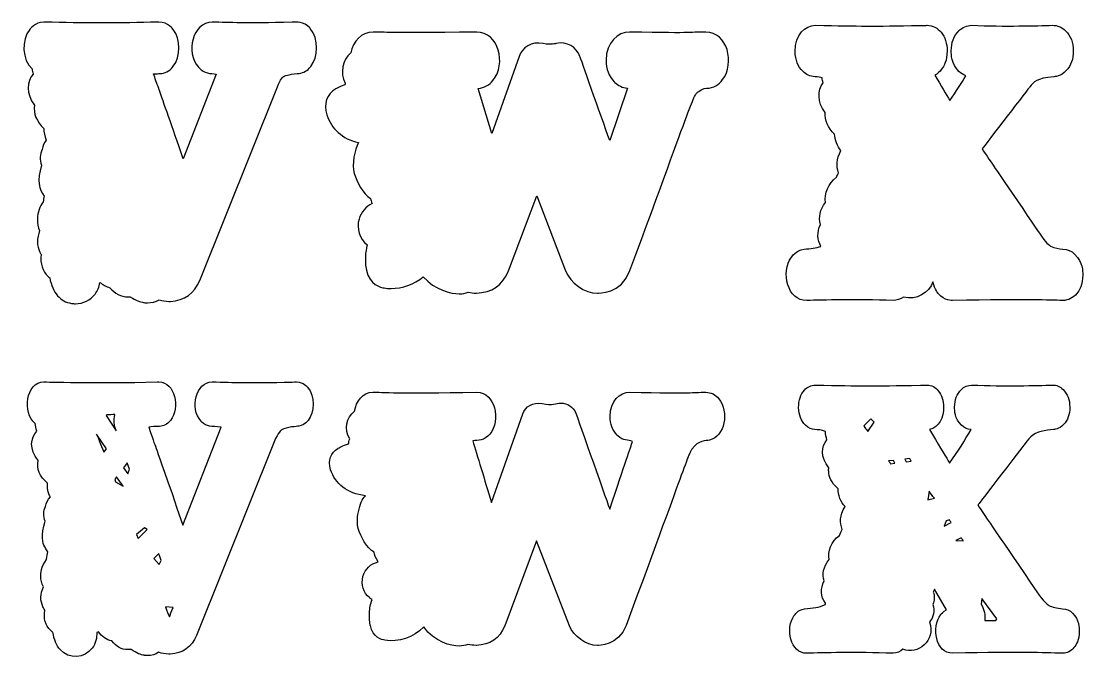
# Model space of a CAD drawing. Header units: millimetres. Extents: x -471 to 1551, y -2688 to 316.
# Drawn here: x 1067.9 to 1551, y -1040.9 to -750.2 of the extents above; entities that cross this region are included whole.
import ezdxf

# ---------------------------------------------------------------- set-up
doc = ezdxf.new("R2010")
doc.units = ezdxf.units.MM
doc.header["$MEASUREMENT"] = 0
doc.layers.add('Layer 1', color=7, linetype='Continuous')

msp = doc.modelspace()

# ---------------------------------------------------------------- linework, layer by layer
at = {"layer": 'Layer 1', "color": 250}
for points, knots in [([(1199.7303, -770.7602), (1199.7303, -770.7602), (1199.4722, -771.0735), (1199.4722, -771.0735), (1199.4722, -771.0735), (1198.219, -772.64), (1196.4314, -773.672), (1194.4594, -773.9669), (1194.4594, -773.9669), (1194.1092, -774.0223), (1193.8328, -774.0406), (1193.5379, -774.0591), (1193.5379, -774.0591), (1189.5018, -774.354), (1187.7694, -775.1649), (1187.2903, -775.4413), (1187.2903, -775.4413), (1187.1428, -775.552), (1185.9818, -776.5656), (1184.4889, -780.1593), (1184.4889, -780.1593), (1184.4889, -780.1593), (1149.1594, -868.2159), (1149.1594, -868.2159), (1149.1594, -868.2159), (1146.9294, -874.0581), (1142.064, -877.5229), (1135.8533, -877.744), (1135.8533, -877.744), (1135.6689, -877.7625), (1135.4846, -877.7625), (1135.2819, -877.7625), (1135.2819, -877.7625), (1135.2819, -877.7625), (1135.1713, -877.7625), (1135.1345, -877.7625), (1135.1345, -877.7625), (1135.1345, -877.7625), (1135.1345, -877.7625), (1135.1345, -877.7625), (1135.1345, -877.7625), (1133.5864, -877.7256), (1132.0936, -877.486), (1130.7114, -877.0437), (1130.7114, -877.0437), (1129.108, -877.9468), (1127.3019, -878.426), (1125.4221, -878.426), (1125.4221, -878.426), (1124.8508, -878.426), (1124.2795, -878.3891), (1123.7082, -878.297), (1123.7082, -878.297), (1123.7082, -878.297), (1123.5976, -878.2785), (1123.5976, -878.2785), (1123.5976, -878.2785), (1122.2338, -878.0573), (1120.1328, -877.4307), (1117.5527, -875.6431), (1117.5527, -875.6431), (1117.4237, -875.6615), (1117.2947, -875.6615), (1117.1657, -875.6799), (1117.1657, -875.6799), (1116.963, -875.6984), (1116.7234, -875.6984), (1116.5022, -875.6984), (1116.5022, -875.6984), (1113.3139, -875.6984), (1110.4757, -874.2609), (1108.2458, -871.5333), (1108.2458, -871.5333), (1106.6055, -871.1094), (1105.0759, -870.2801), (1103.7674, -869.1006), (1103.7674, -869.1006), (1103.3988, -871.22), (1102.6616, -872.9892), (1101.519, -874.482), (1101.519, -874.482), (1099.4733, -877.1727), (1096.0454, -878.8314), (1092.5991, -878.8314), (1092.5991, -878.8314), (1091.9909, -878.8314), (1091.3827, -878.7761), (1090.7745, -878.684), (1090.7745, -878.684), (1088.2865, -878.2785), (1086.1671, -877.0806), (1084.4716, -875.1639), (1084.4716, -875.1639), (1082.7392, -873.192), (1081.5412, -870.4644), (1080.9146, -867.0549), (1080.9146, -867.0549), (1080.675, -866.8706), (1080.4355, -866.6679), (1080.2143, -866.4467), (1080.2143, -866.4467), (1077.5789, -864.014), (1076.51, -860.6414), (1077.0075, -856.4394), (1077.0075, -856.4394), (1076.7864, -856.0893), (1076.5837, -855.7023), (1076.3994, -855.3152), (1076.3994, -855.3152), (1074.9987, -852.3296), (1074.9803, -849.0492), (1076.3257, -845.5659), (1076.3257, -845.5659), (1075.6069, -844.0363), (1075.2567, -842.2854), (1075.2936, -840.3135), (1075.2936, -840.3135), (1075.2936, -840.3135), (1075.2936, -840.1292), (1075.2936, -840.1292), (1075.2936, -840.1292), (1075.4042, -837.1805), (1076.3072, -834.6003), (1077.9659, -832.4625), (1077.9659, -832.4625), (1078.0028, -831.6147), (1078.1318, -830.7485), (1078.3529, -829.8639), (1078.3529, -829.8639), (1076.1414, -826.6756), (1074.8329, -822.9344), (1077.2103, -815.71), (1077.2103, -815.71), (1076.3072, -813.3326), (1076.4731, -810.6787), (1077.4499, -808.5409), (1077.4499, -808.5409), (1077.7079, -807.0112), (1078.3714, -805.5552), (1079.3481, -804.3389), (1079.3481, -804.3389), (1078.5557, -802.5328), (1078.1871, -800.7267), (1078.2792, -798.9943), (1078.2792, -798.9943), (1074.8329, -795.9903), (1073.4875, -792.1938), (1073.9298, -788.4526), (1073.9298, -788.4526), (1070.0596, -783.1633), (1070.5019, -777.745), (1073.3032, -774.2986), (1073.3032, -774.2986), (1073.1005, -773.4877), (1072.953, -772.7137), (1072.8609, -771.9396), (1072.8609, -771.9396), (1068.3272, -767.8298), (1067.9402, -758.7809), (1071.792, -753.9524), (1071.792, -753.9524), (1071.921, -753.8418), (1073.9482, -750.6166), (1078.2976, -750.6166), (1078.2976, -750.6166), (1078.3161, -750.6166), (1078.9611, -750.635), (1078.9611, -750.635), (1078.9611, -750.635), (1095.4003, -751.0774), (1113.4797, -751.0774), (1129.9374, -750.635), (1129.9374, -750.635), (1129.9374, -750.635), (1130.6008, -750.6166), (1130.6008, -750.6166), (1130.6008, -750.6166), (1134.8581, -750.6166), (1137.0143, -753.8971), (1137.1065, -753.9708), (1137.1065, -753.9708), (1140.5528, -758.2833), (1140.5528, -766.4291), (1137.1065, -770.7417), (1137.1065, -770.7417), (1137.1065, -770.7417), (1136.8485, -771.0735), (1136.8485, -771.0735), (1136.8485, -771.0735), (1135.4109, -772.8612), (1133.2915, -773.9485), (1131.0063, -774.0591), (1131.0063, -774.0591), (1131.0063, -774.0591), (1130.5825, -774.0776), (1130.5825, -774.0776), (1130.5825, -774.0776), (1129.7715, -774.1144), (1128.9607, -774.1513), (1128.1682, -774.225), (1128.1682, -774.225), (1128.8132, -776.1049), (1129.6241, -778.3717), (1130.5088, -780.8965), (1130.5088, -780.8965), (1130.5088, -780.8965), (1130.5272, -780.9334), (1130.5272, -780.9334), (1130.5272, -780.9334), (1132.7756, -787.31), (1136.4247, -797.6675), (1141.6771, -812.9087), (1141.6771, -812.9087), (1141.6771, -812.9087), (1156.6788, -774.2619), (1156.6788, -774.2619), (1156.6788, -774.2619), (1153.9513, -773.9854), (1151.3343, -774.1513), (1148.8831, -771.4605), (1148.8831, -771.4605), (1148.8831, -771.4605), (1148.6435, -771.1841), (1148.6435, -771.1841), (1148.6435, -771.1841), (1142.4143, -764.3467), (1146.0449, -750.6351), (1154.8358, -750.6351), (1154.8358, -750.6351), (1154.8358, -750.6351), (1154.9095, -750.6351), (1154.9095, -750.6351), (1154.9095, -750.6351), (1163.1291, -750.7457), (1169.2846, -751.2617), (1191.1974, -750.6904), (1191.1974, -750.6904), (1193.2063, -750.6351), (1196.4498, -750.2113), (1199.1959, -753.2706), (1199.1959, -753.2706), (1199.1959, -753.2706), (1199.4723, -753.5839), (1199.4723, -753.5839), (1199.4723, -753.5839), (1203.582, -758.2465), (1203.0107, -766.6504), (1199.7303, -770.7602)], [0, 0, 0, 0, 0.01587302, 0.01587302, 0.01587302, 0.01587302, 0.03174603, 0.03174603, 0.03174603, 0.03174603, 0.04761905, 0.04761905, 0.04761905, 0.04761905, 0.06349206, 0.06349206, 0.06349206, 0.06349206, 0.07936508, 0.07936508, 0.07936508, 0.07936508, 0.0952381, 0.0952381, 0.0952381, 0.0952381, 0.11111111, 0.11111111, 0.11111111, 0.11111111, 0.12698413, 0.12698413, 0.12698413, 0.12698413, 0.14285714, 0.14285714, 0.14285714, 0.14285714, 0.15873016, 0.15873016, 0.15873016, 0.15873016, 0.17460317, 0.17460317, 0.17460317, 0.17460317, 0.19047619, 0.19047619, 0.19047619, 0.19047619, 0.20634921, 0.20634921, 0.20634921, 0.20634921, 0.22222222, 0.22222222, 0.22222222, 0.22222222, 0.23809524, 0.23809524, 0.23809524, 0.23809524, 0.25396825, 0.25396825, 0.25396825, 0.25396825, 0.26984127, 0.26984127, 0.26984127, 0.26984127, 0.28571429, 0.28571429, 0.28571429, 0.28571429, 0.3015873, 0.3015873, 0.3015873, 0.3015873, 0.31746032, 0.31746032, 0.31746032, 0.31746032, 0.33333333, 0.33333333, 0.33333333, 0.33333333, 0.34920635, 0.34920635, 0.34920635, 0.34920635, 0.36507937, 0.36507937, 0.36507937, 0.36507937, 0.38095238, 0.38095238, 0.38095238, 0.38095238, 0.3968254, 0.3968254, 0.3968254, 0.3968254, 0.41269841, 0.41269841, 0.41269841, 0.41269841, 0.42857143, 0.42857143, 0.42857143, 0.42857143, 0.44444444, 0.44444444, 0.44444444, 0.44444444, 0.46031746, 0.46031746, 0.46031746, 0.46031746, 0.47619048, 0.47619048, 0.47619048, 0.47619048, 0.49206349, 0.49206349, 0.49206349, 0.49206349, 0.50793651, 0.50793651, 0.50793651, 0.50793651, 0.52380952, 0.52380952, 0.52380952, 0.52380952, 0.53968254, 0.53968254, 0.53968254, 0.53968254, 0.55555556, 0.55555556, 0.55555556, 0.55555556, 0.57142857, 0.57142857, 0.57142857, 0.57142857, 0.58730159, 0.58730159, 0.58730159, 0.58730159, 0.6031746, 0.6031746, 0.6031746, 0.6031746, 0.61904762, 0.61904762, 0.61904762, 0.61904762, 0.63492063, 0.63492063, 0.63492063, 0.63492063, 0.65079365, 0.65079365, 0.65079365, 0.65079365, 0.66666667, 0.66666667, 0.66666667, 0.66666667, 0.68253968, 0.68253968, 0.68253968, 0.68253968, 0.6984127, 0.6984127, 0.6984127, 0.6984127, 0.71428571, 0.71428571, 0.71428571, 0.71428571, 0.73015873, 0.73015873, 0.73015873, 0.73015873, 0.74603175, 0.74603175, 0.74603175, 0.74603175, 0.76190476, 0.76190476, 0.76190476, 0.76190476, 0.77777778, 0.77777778, 0.77777778, 0.77777778, 0.79365079, 0.79365079, 0.79365079, 0.79365079, 0.80952381, 0.80952381, 0.80952381, 0.80952381, 0.82539683, 0.82539683, 0.82539683, 0.82539683, 0.84126984, 0.84126984, 0.84126984, 0.84126984, 0.85714286, 0.85714286, 0.85714286, 0.85714286, 0.87301587, 0.87301587, 0.87301587, 0.87301587, 0.88888889, 0.88888889, 0.88888889, 0.88888889, 0.9047619, 0.9047619, 0.9047619, 0.9047619, 0.92063492, 0.92063492, 0.92063492, 0.92063492, 0.93650794, 0.93650794, 0.93650794, 0.93650794, 0.95238095, 0.95238095, 0.95238095, 0.95238095, 0.96825397, 0.96825397, 0.96825397, 0.96825397, 1, 1, 1, 1]), ([(1547.4529, -856.3932), (1543.9144, -852.6888), (1540.1363, -854.7898), (1536.3399, -852.5782), (1536.3399, -852.5782), (1533.4095, -850.8827), (1531.4929, -846.6992), (1512.1418, -818.6125), (1512.1418, -818.6125), (1509.5985, -814.9265), (1506.7787, -810.8167), (1505.1938, -808.3472), (1505.1938, -808.3472), (1506.6682, -806.4305), (1526.9039, -780.0578), (1526.9039, -780.0578), (1526.9039, -780.0578), (1528.581, -777.9015), (1529.9264, -776.206), (1537.8142, -775.4872), (1537.8142, -775.4872), (1537.9432, -775.4503), (1541.0947, -775.4872), (1543.4721, -772.7227), (1543.4721, -772.7227), (1545.6468, -770.3822), (1546.6972, -767.4518), (1546.6972, -763.7659), (1546.6972, -763.7659), (1546.6972, -759.9141), (1545.5362, -756.9101), (1543.1588, -754.5695), (1543.1588, -754.5695), (1541.666, -753.003), (1539.5097, -752.0262), (1537.1691, -752.0815), (1537.1691, -752.0815), (1529.9263, -752.2658), (1515.8092, -752.7081), (1500.4389, -752.0815), (1500.4389, -752.0815), (1498.2642, -752.0815), (1496.1632, -752.9846), (1494.6704, -754.5695), (1494.6704, -754.5695), (1492.293, -756.9101), (1491.1319, -759.9326), (1491.1319, -763.8212), (1491.1319, -763.8212), (1491.1319, -765.2587), (1491.1319, -769.5897), (1494.6704, -773.0729), (1494.6704, -773.0729), (1495.5181, -773.9575), (1496.5686, -774.6394), (1497.7112, -775.0448), (1497.7112, -775.0448), (1495.8498, -778.2516), (1493.3803, -782.2876), (1490.5421, -786.3053), (1490.5421, -786.3053), (1488.9203, -783.5961), (1486.6535, -779.8365), (1483.6126, -774.7499), (1483.6126, -774.7499), (1484.8842, -774.1601), (1485.99, -773.2203), (1486.7825, -772.0592), (1486.7825, -772.0592), (1487.8514, -770.6216), (1489.2705, -768.2258), (1489.2705, -763.7658), (1489.2705, -763.7658), (1489.2705, -760.2826), (1488.3674, -757.4813), (1486.5245, -755.2329), (1486.5245, -755.2329), (1485.0317, -753.261), (1482.6542, -752.0814), (1480.1847, -752.0814), (1480.1847, -752.0814), (1480.111, -752.0814), (1480.111, -752.0814), (1477.1438, -752.1367), (1477.1438, -752.1367), (1454.1622, -752.5792), (1450.9002, -752.4686), (1429.2822, -752.0816), (1429.2822, -752.0816), (1424.8407, -752.0816), (1419.9569, -756.1914), (1420.1043, -763.9871), (1420.1043, -763.9871), (1420.178, -767.8021), (1421.3575, -770.7692), (1423.6981, -773.0545), (1423.6981, -773.0545), (1425.0434, -774.4551), (1426.9048, -775.3766), (1429.1532, -775.5056), (1429.1532, -775.5056), (1430.646, -775.5793), (1431.6966, -775.819), (1432.3784, -776.0217), (1432.3784, -776.0217), (1432.489, -776.7773), (1432.6364, -777.5329), (1432.8207, -778.3069), (1432.8207, -778.3069), (1430.3327, -781.7901), (1430.0379, -786.8767), (1433.779, -791.7789), (1433.779, -791.7789), (1433.521, -795.2437), (1434.8848, -798.819), (1438.0916, -801.5651), (1438.0916, -801.5651), (1438.0916, -804.3295), (1439.308, -807.1308), (1440.8929, -809.1396), (1440.8929, -809.1396), (1438.8472, -813.1941), (1438.8288, -816.0508), (1439.8425, -819.2943), (1439.8425, -819.2943), (1439.4738, -819.9393), (1439.179, -820.5844), (1438.9394, -821.2294), (1438.9394, -821.2294), (1435.2166, -823.9939), (1433.392, -828.8593), (1433.8713, -832.711), (1433.8713, -832.711), (1431.4017, -835.9915), (1430.7751, -839.4378), (1431.586, -842.6999), (1431.586, -842.6999), (1430.0379, -846.3858), (1430.1301, -849.7584), (1431.844, -852.7255), (1431.844, -852.7255), (1429.6509, -853.5365), (1427.2182, -853.6655), (1424.1957, -854.0156), (1424.1957, -854.0156), (1420.3439, -854.4764), (1418.5194, -857.4988), (1418.4457, -857.5726), (1418.4457, -857.5726), (1413.3591, -864.5574), (1416.6949, -877.5872), (1425.3937, -877.366), (1425.3937, -877.366), (1432.8761, -877.1817), (1447.6382, -876.721), (1464.704, -877.366), (1464.704, -877.366), (1466.4179, -877.366), (1468.095, -876.7947), (1469.4773, -875.7811), (1469.4773, -875.7811), (1475.2642, -877.4582), (1480.9958, -873.846), (1482.8203, -868.9068), (1482.8203, -868.9068), (1483.5944, -872.4637), (1485.3083, -874.233), (1485.4004, -874.3804), (1485.4004, -874.3804), (1487.9438, -877.5502), (1491.7218, -877.3476), (1491.7586, -877.3476), (1491.7586, -877.3476), (1527.2725, -876.6841), (1535.3078, -877.2185), (1541.8872, -877.3476), (1541.8872, -877.3476), (1544.3752, -877.3476), (1546.7342, -876.1681), (1548.227, -874.1961), (1548.227, -874.1961), (1549.4249, -872.7585), (1550.973, -870.3074), (1550.973, -865.6079), (1550.973, -865.6079), (1550.9914, -864.1888), (1550.9914, -859.8579), (1547.4529, -856.3932)], [0, 0, 0, 0, 0.02083333, 0.02083333, 0.02083333, 0.02083333, 0.04166667, 0.04166667, 0.04166667, 0.04166667, 0.0625, 0.0625, 0.0625, 0.0625, 0.08333333, 0.08333333, 0.08333333, 0.08333333, 0.10416667, 0.10416667, 0.10416667, 0.10416667, 0.125, 0.125, 0.125, 0.125, 0.14583333, 0.14583333, 0.14583333, 0.14583333, 0.16666667, 0.16666667, 0.16666667, 0.16666667, 0.1875, 0.1875, 0.1875, 0.1875, 0.20833333, 0.20833333, 0.20833333, 0.20833333, 0.22916667, 0.22916667, 0.22916667, 0.22916667, 0.25, 0.25, 0.25, 0.25, 0.27083333, 0.27083333, 0.27083333, 0.27083333, 0.29166667, 0.29166667, 0.29166667, 0.29166667, 0.3125, 0.3125, 0.3125, 0.3125, 0.33333333, 0.33333333, 0.33333333, 0.33333333, 0.35416667, 0.35416667, 0.35416667, 0.35416667, 0.375, 0.375, 0.375, 0.375, 0.39583333, 0.39583333, 0.39583333, 0.39583333, 0.41666667, 0.41666667, 0.41666667, 0.41666667, 0.4375, 0.4375, 0.4375, 0.4375, 0.45833333, 0.45833333, 0.45833333, 0.45833333, 0.47916667, 0.47916667, 0.47916667, 0.47916667, 0.5, 0.5, 0.5, 0.5, 0.52083333, 0.52083333, 0.52083333, 0.52083333, 0.54166667, 0.54166667, 0.54166667, 0.54166667, 0.5625, 0.5625, 0.5625, 0.5625, 0.58333333, 0.58333333, 0.58333333, 0.58333333, 0.60416667, 0.60416667, 0.60416667, 0.60416667, 0.625, 0.625, 0.625, 0.625, 0.64583333, 0.64583333, 0.64583333, 0.64583333, 0.66666667, 0.66666667, 0.66666667, 0.66666667, 0.6875, 0.6875, 0.6875, 0.6875, 0.70833333, 0.70833333, 0.70833333, 0.70833333, 0.72916667, 0.72916667, 0.72916667, 0.72916667, 0.75, 0.75, 0.75, 0.75, 0.77083333, 0.77083333, 0.77083333, 0.77083333, 0.79166667, 0.79166667, 0.79166667, 0.79166667, 0.8125, 0.8125, 0.8125, 0.8125, 0.83333333, 0.83333333, 0.83333333, 0.83333333, 0.85416667, 0.85416667, 0.85416667, 0.85416667, 0.875, 0.875, 0.875, 0.875, 0.89583333, 0.89583333, 0.89583333, 0.89583333, 0.91666667, 0.91666667, 0.91666667, 0.91666667, 0.9375, 0.9375, 0.9375, 0.9375, 0.95833333, 0.95833333, 0.95833333, 0.95833333, 1, 1, 1, 1]), ([(1387.0984, -776.801), (1385.531, -779.0469), (1382.9809, -780.6144), (1379.7759, -780.7548), (1379.7759, -780.7548), (1378.2318, -780.825), (1376.9919, -781.5502), (1376.2198, -782.1585), (1376.2198, -782.1585), (1373.389, -784.3809), (1374.6524, -783.4452), (1344.941, -863.7359), (1344.941, -863.7359), (1341.1511, -874.4975), (1330.2492, -874.0296), (1330.2023, -874.0296), (1330.2023, -874.0296), (1324.2601, -874.0296), (1317.7563, -869.4676), (1315.6742, -863.8529), (1315.6742, -863.8529), (1315.6742, -863.8529), (1302.5263, -829.6965), (1302.5263, -829.6965), (1302.5263, -829.6965), (1302.5263, -829.6965), (1289.6592, -863.8762), (1289.6592, -863.8762), (1289.6592, -863.8762), (1287.2261, -870.2396), (1281.9156, -873.9125), (1275.0843, -873.9828), (1275.0843, -873.9828), (1275.0843, -873.9828), (1274.9439, -873.9828), (1274.9439, -873.9828), (1274.9439, -873.9828), (1273.704, -873.9828), (1272.4875, -873.8423), (1271.3178, -873.6085), (1271.3178, -873.6085), (1270.0779, -874.0764), (1268.7444, -874.3104), (1267.2939, -874.3104), (1267.2939, -874.3104), (1263.4806, -874.3104), (1256.0644, -872.6259), (1250.8942, -866.5199), (1250.8942, -866.5199), (1246.7066, -870.1461), (1241.3491, -871.8774), (1236.2257, -871.8774), (1236.2257, -871.8774), (1235.1963, -871.8774), (1234.167, -871.8072), (1233.161, -871.6668), (1233.161, -871.6668), (1231.5936, -871.4563), (1226.3999, -870.1929), (1225.0196, -863.5255), (1225.0196, -863.5255), (1225.0196, -863.5255), (1224.9962, -863.4787), (1224.9962, -863.4787), (1224.9962, -863.4787), (1224.6219, -861.6305), (1224.4582, -859.3846), (1224.5517, -857.3492), (1224.5517, -857.3492), (1224.6453, -855.5011), (1224.926, -853.7464), (1225.3939, -852.0855), (1225.3939, -852.0855), (1225.3705, -852.062), (1225.3705, -852.062), (1225.3471, -852.0387), (1225.3471, -852.0387), (1221.8145, -849.1611), (1220.4109, -844.646), (1221.6741, -840.2712), (1221.6741, -840.2712), (1222.5865, -837.1363), (1224.7857, -834.5629), (1227.6398, -833.206), (1227.6398, -833.206), (1227.2421, -832.3403), (1227.0316, -831.6853), (1226.8912, -830.9601), (1226.8912, -830.9601), (1223.4288, -828.7609), (1220.6447, -823.4036), (1219.4984, -819.4733), (1219.4984, -819.4733), (1218.3053, -815.4962), (1219.709, -808.6415), (1221.3701, -805.4364), (1221.3701, -805.4364), (1214.0241, -803.8222), (1209.1112, -799.2135), (1206.9589, -792.8501), (1206.9589, -792.8501), (1205.2511, -787.75), (1207.1695, -783.2816), (1211.0297, -781.0123), (1211.0297, -781.0123), (1211.0999, -780.9889), (1212.8545, -779.9128), (1215.2407, -779.1407), (1215.2407, -779.1407), (1215.2875, -778.9068), (1215.3343, -778.6728), (1215.4045, -778.4388), (1215.4045, -778.4388), (1212.8778, -773.7833), (1214.0242, -767.9814), (1217.9545, -764.6125), (1217.9545, -764.6125), (1218.9371, -759.4657), (1222.7505, -755.1377), (1228.0143, -755.1377), (1228.0143, -755.1377), (1234.8924, -755.1377), (1230.8216, -755.7226), (1275.1546, -755.1377), (1275.1546, -755.1377), (1275.1546, -755.1377), (1275.2248, -755.1377), (1275.2248, -755.1377), (1275.2248, -755.1377), (1285.0974, -755.1377), (1288.9342, -769.619), (1282.5708, -777.2223), (1282.5708, -777.2223), (1281.0267, -779.2343), (1278.6405, -780.5912), (1275.8331, -780.7784), (1275.8331, -780.7784), (1275.8331, -780.7784), (1282.0795, -801.2956), (1282.0795, -801.2956), (1282.0795, -801.2956), (1282.0795, -801.2956), (1294.4787, -766.2503), (1294.4787, -766.2503), (1294.4787, -766.2503), (1295.9058, -762.2264), (1300.07, -759.2318), (1305.4742, -760.3782), (1305.4742, -760.3782), (1309.194, -761.1737), (1310.8784, -760.3782), (1311.5334, -760.308), (1311.5334, -760.308), (1316.0252, -759.3254), (1320.6574, -761.8053), (1322.2014, -766.2737), (1322.2014, -766.2737), (1322.2717, -766.5077), (1331.6997, -793.201), (1335.7236, -804.5709), (1335.7236, -804.5709), (1335.7236, -804.5709), (1343.748, -780.7317), (1343.748, -780.7317), (1343.748, -780.7317), (1341.4553, -780.4977), (1339.5369, -779.5152), (1338.0865, -778.0646), (1338.0865, -778.0646), (1338.0865, -778.0646), (1337.8292, -777.8073), (1337.8292, -777.8073), (1337.8292, -777.8073), (1335.3025, -775.2807), (1334.086, -772.0756), (1334.086, -767.9816), (1334.086, -767.9816), (1334.086, -759.8402), (1339.537, -755.1379), (1344.6605, -755.1379), (1344.6605, -755.1379), (1344.6605, -755.1379), (1344.8477, -755.1379), (1344.8477, -755.1379), (1344.8477, -755.1379), (1376.1967, -755.7929), (1371.9388, -755.1379), (1379.4719, -755.1379), (1379.4719, -755.1379), (1389.3443, -755.1142), (1392.7834, -769.3381), (1387.0984, -776.801)], [0, 0, 0, 0, 0.02040816, 0.02040816, 0.02040816, 0.02040816, 0.04081633, 0.04081633, 0.04081633, 0.04081633, 0.06122449, 0.06122449, 0.06122449, 0.06122449, 0.08163265, 0.08163265, 0.08163265, 0.08163265, 0.10204082, 0.10204082, 0.10204082, 0.10204082, 0.12244898, 0.12244898, 0.12244898, 0.12244898, 0.14285714, 0.14285714, 0.14285714, 0.14285714, 0.16326531, 0.16326531, 0.16326531, 0.16326531, 0.18367347, 0.18367347, 0.18367347, 0.18367347, 0.20408163, 0.20408163, 0.20408163, 0.20408163, 0.2244898, 0.2244898, 0.2244898, 0.2244898, 0.24489796, 0.24489796, 0.24489796, 0.24489796, 0.26530612, 0.26530612, 0.26530612, 0.26530612, 0.28571429, 0.28571429, 0.28571429, 0.28571429, 0.30612245, 0.30612245, 0.30612245, 0.30612245, 0.32653061, 0.32653061, 0.32653061, 0.32653061, 0.34693878, 0.34693878, 0.34693878, 0.34693878, 0.36734694, 0.36734694, 0.36734694, 0.36734694, 0.3877551, 0.3877551, 0.3877551, 0.3877551, 0.40816327, 0.40816327, 0.40816327, 0.40816327, 0.42857143, 0.42857143, 0.42857143, 0.42857143, 0.44897959, 0.44897959, 0.44897959, 0.44897959, 0.46938776, 0.46938776, 0.46938776, 0.46938776, 0.48979592, 0.48979592, 0.48979592, 0.48979592, 0.51020408, 0.51020408, 0.51020408, 0.51020408, 0.53061224, 0.53061224, 0.53061224, 0.53061224, 0.55102041, 0.55102041, 0.55102041, 0.55102041, 0.57142857, 0.57142857, 0.57142857, 0.57142857, 0.59183673, 0.59183673, 0.59183673, 0.59183673, 0.6122449, 0.6122449, 0.6122449, 0.6122449, 0.63265306, 0.63265306, 0.63265306, 0.63265306, 0.65306122, 0.65306122, 0.65306122, 0.65306122, 0.67346939, 0.67346939, 0.67346939, 0.67346939, 0.69387755, 0.69387755, 0.69387755, 0.69387755, 0.71428571, 0.71428571, 0.71428571, 0.71428571, 0.73469388, 0.73469388, 0.73469388, 0.73469388, 0.75510204, 0.75510204, 0.75510204, 0.75510204, 0.7755102, 0.7755102, 0.7755102, 0.7755102, 0.79591837, 0.79591837, 0.79591837, 0.79591837, 0.81632653, 0.81632653, 0.81632653, 0.81632653, 0.83673469, 0.83673469, 0.83673469, 0.83673469, 0.85714286, 0.85714286, 0.85714286, 0.85714286, 0.87755102, 0.87755102, 0.87755102, 0.87755102, 0.89795918, 0.89795918, 0.89795918, 0.89795918, 0.91836735, 0.91836735, 0.91836735, 0.91836735, 0.93877551, 0.93877551, 0.93877551, 0.93877551, 0.95918367, 0.95918367, 0.95918367, 0.95918367, 1, 1, 1, 1]), ([(1198.219, -916.8513), (1198.1084, -916.7591), (1196.4682, -914.4186), (1193.2061, -914.4186), (1193.2061, -914.4186), (1193.1324, -914.4186), (1193.1324, -914.4186), (1191.1789, -914.4739), (1191.1789, -914.4739), (1171.2381, -915.0083), (1165.2116, -914.6213), (1154.7804, -914.4186), (1154.7804, -914.4186), (1147.4823, -914.4186), (1144.4046, -926.4163), (1149.7676, -932.2953), (1149.7676, -932.2953), (1149.7676, -932.2953), (1150.0072, -932.5718), (1150.0072, -932.5718), (1150.0072, -932.5718), (1152.2924, -935.0782), (1154.4671, -934.47), (1158.8534, -935.0966), (1158.8534, -935.0966), (1158.8534, -935.0966), (1141.5296, -979.7147), (1141.5296, -979.7147), (1141.5296, -979.7147), (1125.7907, -933.9724), (1131.1168, -950.0983), (1125.9566, -935.0413), (1125.9566, -935.0413), (1127.4125, -934.8202), (1128.8869, -934.7465), (1130.4534, -934.6727), (1130.4534, -934.6727), (1130.4534, -934.6727), (1130.8772, -934.6542), (1130.8772, -934.6542), (1130.8772, -934.6542), (1132.7018, -934.5621), (1134.4157, -933.6959), (1135.5583, -932.2768), (1135.5583, -932.2768), (1135.5583, -932.2768), (1135.8163, -931.9451), (1135.8163, -931.9451), (1135.8163, -931.9451), (1140.3316, -926.3056), (1137.9357, -914.4185), (1130.5639, -914.4185), (1130.5639, -914.4185), (1130.5455, -914.4185), (1129.9373, -914.437), (1129.9373, -914.437), (1129.9373, -914.437), (1101.6847, -915.1741), (1078.6108, -914.4185), (1078.2607, -914.4185), (1078.2607, -914.4185), (1070.0964, -914.4185), (1068.2166, -928.6831), (1074.3352, -933.3273), (1074.3352, -933.3273), (1074.4458, -934.4699), (1074.6854, -935.6679), (1075.0355, -936.9211), (1075.0355, -936.9211), (1072.1605, -939.8514), (1071.4602, -944.9933), (1075.5884, -950.2273), (1075.5884, -950.2273), (1074.8881, -953.8026), (1076.2151, -957.6175), (1079.9194, -960.511), (1079.9194, -960.511), (1079.5876, -962.7041), (1080.1774, -964.8788), (1081.2279, -966.814), (1081.2279, -966.814), (1080.0115, -967.975), (1079.2006, -969.5415), (1078.961, -971.2002), (1078.961, -971.2002), (1078.0027, -973.1353), (1077.8737, -975.6418), (1078.8873, -977.8349), (1078.8873, -977.8349), (1076.6021, -984.3221), (1077.7447, -987.9159), (1078.6293, -989.5008), (1078.6293, -989.5008), (1078.7215, -989.6483), (1079.1085, -990.4591), (1080.0668, -991.7492), (1080.0668, -991.7492), (1079.7904, -992.6523), (1079.5139, -993.887), (1079.5139, -995.2324), (1079.5139, -995.2324), (1076.7864, -998.4945), (1076.9707, -1001.9408), (1076.8417, -1002.5674), (1076.8417, -1002.5674), (1076.8048, -1004.5578), (1077.2103, -1006.2717), (1078.0396, -1007.7093), (1078.0396, -1007.7093), (1076.5837, -1011.0081), (1076.51, -1014.0859), (1077.8184, -1016.8688), (1077.8184, -1016.8688), (1078.0581, -1017.3664), (1078.3345, -1017.8456), (1078.6294, -1018.2879), (1078.6294, -1018.2879), (1078.0212, -1022.2318), (1078.9242, -1025.328), (1081.2648, -1027.5027), (1081.2648, -1027.5027), (1081.5965, -1027.816), (1081.9651, -1028.1109), (1082.3337, -1028.3505), (1082.3337, -1028.3505), (1082.8866, -1031.76), (1083.9924, -1034.4507), (1085.6326, -1036.3121), (1085.6326, -1036.3121), (1089.6871, -1040.9379), (1096.8193, -1040.1639), (1100.2104, -1035.7223), (1100.2104, -1035.7223), (1101.9243, -1033.4739), (1102.3298, -1030.82), (1102.3851, -1028.5532), (1102.3851, -1028.5532), (1102.6431, -1028.4426), (1102.9011, -1028.3136), (1103.1407, -1028.1662), (1103.1407, -1028.1662), (1104.6519, -1030.4883), (1106.8082, -1031.889), (1109.0934, -1032.3128), (1109.0934, -1032.3128), (1111.0653, -1034.9298), (1113.5902, -1036.3121), (1116.4468, -1036.3121), (1116.4468, -1036.3121), (1116.6495, -1036.3121), (1116.8338, -1036.3121), (1117.0182, -1036.2936), (1117.0182, -1036.2936), (1117.3315, -1036.2751), (1117.6263, -1036.2383), (1117.9212, -1036.183), (1117.9212, -1036.183), (1120.4645, -1038.0444), (1122.5102, -1038.7079), (1123.8187, -1038.9105), (1123.8187, -1038.9105), (1123.8187, -1038.9105), (1123.9109, -1038.929), (1123.9109, -1038.929), (1123.9109, -1038.929), (1124.4085, -1039.0027), (1124.9061, -1039.0396), (1125.3853, -1039.0396), (1125.3853, -1039.0396), (1127.2282, -1039.0396), (1128.9791, -1038.5052), (1130.4718, -1037.4915), (1130.4718, -1037.4915), (1131.9094, -1038.0445), (1133.4759, -1038.3208), (1135.1346, -1038.3577), (1135.1346, -1038.3577), (1135.1346, -1038.3577), (1135.2636, -1038.3577), (1135.2636, -1038.3577), (1135.2636, -1038.3577), (1135.4294, -1038.3577), (1135.5953, -1038.3577), (1135.7427, -1038.3392), (1135.7427, -1038.3392), (1141.3269, -1038.1549), (1145.6578, -1035.0588), (1147.6666, -1029.8247), (1147.6666, -1029.8247), (1147.6666, -1029.8247), (1183.0146, -941.7497), (1183.0146, -941.7497), (1183.0146, -941.7497), (1184.8945, -937.2529), (1186.3688, -936.3313), (1186.4426, -936.2945), (1186.4426, -936.2945), (1188.8384, -934.8754), (1193.4274, -934.7095), (1194.2198, -934.5805), (1194.2198, -934.5805), (1195.8048, -934.3409), (1197.2423, -933.5116), (1198.2375, -932.2584), (1198.2375, -932.2584), (1198.2375, -932.2584), (1198.4955, -931.9451), (1198.4955, -931.9451), (1198.4955, -931.9451), (1201.3336, -928.4067), (1201.8312, -920.8874), (1198.219, -916.8513)], [0, 0, 0, 0, 0.01851852, 0.01851852, 0.01851852, 0.01851852, 0.03703704, 0.03703704, 0.03703704, 0.03703704, 0.05555556, 0.05555556, 0.05555556, 0.05555556, 0.07407407, 0.07407407, 0.07407407, 0.07407407, 0.09259259, 0.09259259, 0.09259259, 0.09259259, 0.11111111, 0.11111111, 0.11111111, 0.11111111, 0.12962963, 0.12962963, 0.12962963, 0.12962963, 0.14814815, 0.14814815, 0.14814815, 0.14814815, 0.16666667, 0.16666667, 0.16666667, 0.16666667, 0.18518519, 0.18518519, 0.18518519, 0.18518519, 0.2037037, 0.2037037, 0.2037037, 0.2037037, 0.22222222, 0.22222222, 0.22222222, 0.22222222, 0.24074074, 0.24074074, 0.24074074, 0.24074074, 0.25925926, 0.25925926, 0.25925926, 0.25925926, 0.27777778, 0.27777778, 0.27777778, 0.27777778, 0.2962963, 0.2962963, 0.2962963, 0.2962963, 0.31481481, 0.31481481, 0.31481481, 0.31481481, 0.33333333, 0.33333333, 0.33333333, 0.33333333, 0.35185185, 0.35185185, 0.35185185, 0.35185185, 0.37037037, 0.37037037, 0.37037037, 0.37037037, 0.38888889, 0.38888889, 0.38888889, 0.38888889, 0.40740741, 0.40740741, 0.40740741, 0.40740741, 0.42592593, 0.42592593, 0.42592593, 0.42592593, 0.44444444, 0.44444444, 0.44444444, 0.44444444, 0.46296296, 0.46296296, 0.46296296, 0.46296296, 0.48148148, 0.48148148, 0.48148148, 0.48148148, 0.5, 0.5, 0.5, 0.5, 0.51851852, 0.51851852, 0.51851852, 0.51851852, 0.53703704, 0.53703704, 0.53703704, 0.53703704, 0.55555556, 0.55555556, 0.55555556, 0.55555556, 0.57407407, 0.57407407, 0.57407407, 0.57407407, 0.59259259, 0.59259259, 0.59259259, 0.59259259, 0.61111111, 0.61111111, 0.61111111, 0.61111111, 0.62962963, 0.62962963, 0.62962963, 0.62962963, 0.64814815, 0.64814815, 0.64814815, 0.64814815, 0.66666667, 0.66666667, 0.66666667, 0.66666667, 0.68518519, 0.68518519, 0.68518519, 0.68518519, 0.7037037, 0.7037037, 0.7037037, 0.7037037, 0.72222222, 0.72222222, 0.72222222, 0.72222222, 0.74074074, 0.74074074, 0.74074074, 0.74074074, 0.75925926, 0.75925926, 0.75925926, 0.75925926, 0.77777778, 0.77777778, 0.77777778, 0.77777778, 0.7962963, 0.7962963, 0.7962963, 0.7962963, 0.81481481, 0.81481481, 0.81481481, 0.81481481, 0.83333333, 0.83333333, 0.83333333, 0.83333333, 0.85185185, 0.85185185, 0.85185185, 0.85185185, 0.87037037, 0.87037037, 0.87037037, 0.87037037, 0.88888889, 0.88888889, 0.88888889, 0.88888889, 0.90740741, 0.90740741, 0.90740741, 0.90740741, 0.92592593, 0.92592593, 0.92592593, 0.92592593, 0.94444444, 0.94444444, 0.94444444, 0.94444444, 0.96296296, 0.96296296, 0.96296296, 0.96296296, 1, 1, 1, 1]), ([(1546.3287, -1019.6976), (1545.0755, -1018.3706), (1543.5827, -1017.8177), (1541.8319, -1017.7072), (1541.8319, -1017.7072), (1539.1227, -1017.5228), (1537.0033, -1016.9884), (1535.5474, -1016.1591), (1535.5474, -1016.1591), (1534.8839, -1015.7721), (1533.0225, -1014.4083), (1530.0185, -1010.0036), (1530.0185, -1010.0036), (1514.0953, -986.1003), (1506.189, -975.2822), (1503.2587, -970.4536), (1503.2587, -970.4536), (1503.6089, -969.9928), (1506.189, -966.6387), (1525.6323, -941.2796), (1525.6323, -941.2796), (1527.7701, -938.552), (1529.6499, -936.838), (1537.6483, -936.1009), (1537.6483, -936.1009), (1537.7773, -936.064), (1540.339, -936.1193), (1542.2557, -933.8708), (1542.2557, -933.8708), (1544.154, -931.8251), (1545.0755, -929.245), (1545.0755, -925.9646), (1545.0755, -925.9646), (1545.0755, -922.5551), (1544.0618, -919.9197), (1541.9977, -917.874), (1541.9977, -917.874), (1540.7814, -916.5839), (1539.049, -915.8099), (1537.1876, -915.8651), (1537.1876, -915.8651), (1529.9264, -916.0494), (1515.8093, -916.4917), (1500.4205, -915.8651), (1500.4205, -915.8651), (1498.6698, -915.8651), (1496.9742, -916.6023), (1495.7763, -917.874), (1495.7763, -917.874), (1493.6937, -919.9012), (1492.6801, -922.5551), (1492.6801, -926.0014), (1492.6801, -926.0014), (1492.6801, -927.273), (1492.6801, -931.1248), (1495.7578, -934.1288), (1495.7578, -934.1288), (1496.8451, -935.2715), (1498.3195, -936.0087), (1500.1625, -936.1008), (1500.1625, -936.1008), (1497.398, -940.9294), (1494.1728, -946.2739), (1490.3948, -951.379), (1490.3948, -951.379), (1490.2105, -951.0656), (1489.805, -950.3837), (1489.805, -950.3837), (1489.805, -950.3837), (1487.9436, -947.2875), (1485.2161, -942.7354), (1481.18, -936.0271), (1481.18, -936.0271), (1485.6215, -935.3452), (1487.6672, -930.4614), (1487.6672, -925.9645), (1487.6672, -925.9645), (1487.6672, -922.8499), (1486.8747, -920.3803), (1485.2529, -918.4267), (1485.2529, -918.4267), (1484.055, -916.8234), (1482.1567, -915.8834), (1480.1479, -915.8834), (1480.1479, -915.8834), (1480.0926, -915.8834), (1480.0926, -915.8834), (1477.1439, -915.9387), (1477.1439, -915.9387), (1454.3465, -916.3627), (1451.0661, -916.2706), (1429.2822, -915.8651), (1429.2822, -915.8651), (1427.4393, -915.8651), (1425.6148, -916.7129), (1424.4168, -918.1135), (1424.4168, -918.1135), (1422.5186, -920.1592), (1421.634, -922.7762), (1421.7077, -926.1488), (1421.7077, -926.1488), (1421.7814, -929.5398), (1422.795, -932.1568), (1424.8407, -934.1288), (1424.8407, -934.1288), (1427.6604, -937.096), (1430.259, -935.4005), (1433.8527, -937.0592), (1433.8527, -937.0592), (1433.9634, -938.2756), (1434.2029, -939.5472), (1434.5715, -940.8557), (1434.5715, -940.8557), (1432.0651, -943.7675), (1431.4385, -948.5961), (1435.4377, -953.4984), (1435.4377, -953.4984), (1435.364, -954.0513), (1435.3271, -954.6226), (1435.364, -955.2123), (1435.364, -955.2123), (1435.4746, -957.387), (1436.3408, -960.4279), (1439.7318, -963.0449), (1439.7318, -963.0449), (1439.4738, -965.9752), (1440.9112, -969.1267), (1442.8095, -971.1355), (1442.8095, -971.1355), (1440.3215, -975.5033), (1440.3768, -978.2493), (1441.5747, -981.6772), (1441.5747, -981.6772), (1441.1324, -982.3775), (1440.6164, -983.3175), (1440.2662, -984.4232), (1440.2662, -984.4232), (1436.5251, -986.9666), (1434.8111, -991.8135), (1435.5483, -995.3336), (1435.5483, -995.3336), (1432.876, -998.5956), (1432.3231, -1002.0051), (1433.263, -1005.0091), (1433.263, -1005.0091), (1431.6413, -1008.5844), (1431.5491, -1012.1782), (1433.9265, -1015.1638), (1433.9265, -1015.1638), (1433.908, -1015.3665), (1433.8712, -1015.5692), (1433.8528, -1015.7719), (1433.8528, -1015.7719), (1430.9041, -1017.2647), (1428.3055, -1017.32), (1424.38, -1017.7808), (1424.38, -1017.7808), (1421.247, -1018.1494), (1419.8094, -1020.6005), (1419.7173, -1020.6926), (1419.7173, -1020.6926), (1415.4232, -1026.5901), (1418.0586, -1038.1639), (1425.3383, -1037.9612), (1425.3383, -1037.9612), (1432.7839, -1037.7769), (1447.6381, -1037.3162), (1464.6855, -1037.9612), (1464.6855, -1037.9612), (1466.3442, -1037.9612), (1467.9291, -1037.3162), (1469.1086, -1036.1735), (1469.1086, -1036.1735), (1475.9459, -1038.8274), (1484.1287, -1032.4323), (1481.2537, -1023.6967), (1481.2537, -1023.6967), (1483.0782, -1021.4851), (1483.7417, -1018.5732), (1482.8018, -1015.7719), (1482.8018, -1015.7719), (1483.5574, -1013.929), (1483.5942, -1011.9754), (1482.9492, -1010.1324), (1482.9492, -1010.1324), (1483.1519, -1009.7086), (1483.3178, -1009.2663), (1483.4652, -1008.787), (1483.4652, -1008.787), (1483.4652, -1008.787), (1489.0309, -1018.2414), (1489.0309, -1018.2414), (1489.0309, -1018.2414), (1487.317, -1018.997), (1486.5429, -1020.2133), (1486.3955, -1020.3608), (1486.3955, -1020.3608), (1481.7697, -1026.0187), (1484.2393, -1038.0717), (1491.7217, -1037.9427), (1491.7217, -1037.9427), (1524.8397, -1037.3161), (1532.0826, -1037.74), (1541.8687, -1037.9427), (1541.8687, -1037.9427), (1543.8591, -1037.9427), (1545.7758, -1036.9844), (1546.9737, -1035.3994), (1546.9737, -1035.3994), (1548.0242, -1034.1461), (1549.388, -1032.0083), (1549.388, -1027.8064), (1549.388, -1027.8064), (1549.388, -1026.5534), (1549.388, -1022.7016), (1546.3287, -1019.6976)], [0, 0, 0, 0, 0.01818182, 0.01818182, 0.01818182, 0.01818182, 0.03636364, 0.03636364, 0.03636364, 0.03636364, 0.05454545, 0.05454545, 0.05454545, 0.05454545, 0.07272727, 0.07272727, 0.07272727, 0.07272727, 0.09090909, 0.09090909, 0.09090909, 0.09090909, 0.10909091, 0.10909091, 0.10909091, 0.10909091, 0.12727273, 0.12727273, 0.12727273, 0.12727273, 0.14545455, 0.14545455, 0.14545455, 0.14545455, 0.16363636, 0.16363636, 0.16363636, 0.16363636, 0.18181818, 0.18181818, 0.18181818, 0.18181818, 0.2, 0.2, 0.2, 0.2, 0.21818182, 0.21818182, 0.21818182, 0.21818182, 0.23636364, 0.23636364, 0.23636364, 0.23636364, 0.25454545, 0.25454545, 0.25454545, 0.25454545, 0.27272727, 0.27272727, 0.27272727, 0.27272727, 0.29090909, 0.29090909, 0.29090909, 0.29090909, 0.30909091, 0.30909091, 0.30909091, 0.30909091, 0.32727273, 0.32727273, 0.32727273, 0.32727273, 0.34545455, 0.34545455, 0.34545455, 0.34545455, 0.36363636, 0.36363636, 0.36363636, 0.36363636, 0.38181818, 0.38181818, 0.38181818, 0.38181818, 0.4, 0.4, 0.4, 0.4, 0.41818182, 0.41818182, 0.41818182, 0.41818182, 0.43636364, 0.43636364, 0.43636364, 0.43636364, 0.45454545, 0.45454545, 0.45454545, 0.45454545, 0.47272727, 0.47272727, 0.47272727, 0.47272727, 0.49090909, 0.49090909, 0.49090909, 0.49090909, 0.50909091, 0.50909091, 0.50909091, 0.50909091, 0.52727273, 0.52727273, 0.52727273, 0.52727273, 0.54545455, 0.54545455, 0.54545455, 0.54545455, 0.56363636, 0.56363636, 0.56363636, 0.56363636, 0.58181818, 0.58181818, 0.58181818, 0.58181818, 0.6, 0.6, 0.6, 0.6, 0.61818182, 0.61818182, 0.61818182, 0.61818182, 0.63636364, 0.63636364, 0.63636364, 0.63636364, 0.65454545, 0.65454545, 0.65454545, 0.65454545, 0.67272727, 0.67272727, 0.67272727, 0.67272727, 0.69090909, 0.69090909, 0.69090909, 0.69090909, 0.70909091, 0.70909091, 0.70909091, 0.70909091, 0.72727273, 0.72727273, 0.72727273, 0.72727273, 0.74545455, 0.74545455, 0.74545455, 0.74545455, 0.76363636, 0.76363636, 0.76363636, 0.76363636, 0.78181818, 0.78181818, 0.78181818, 0.78181818, 0.8, 0.8, 0.8, 0.8, 0.81818182, 0.81818182, 0.81818182, 0.81818182, 0.83636364, 0.83636364, 0.83636364, 0.83636364, 0.85454545, 0.85454545, 0.85454545, 0.85454545, 0.87272727, 0.87272727, 0.87272727, 0.87272727, 0.89090909, 0.89090909, 0.89090909, 0.89090909, 0.90909091, 0.90909091, 0.90909091, 0.90909091, 0.92727273, 0.92727273, 0.92727273, 0.92727273, 0.94545455, 0.94545455, 0.94545455, 0.94545455, 0.96363636, 0.96363636, 0.96363636, 0.96363636, 1, 1, 1, 1]), ([(1385.3438, -922.0853), (1383.9636, -920.2371), (1381.7644, -919.1375), (1379.4483, -919.1375), (1379.4483, -919.1375), (1372.8042, -919.1375), (1374.6524, -919.7692), (1344.8007, -919.1375), (1344.8007, -919.1375), (1340.4727, -919.044), (1335.9107, -923.138), (1335.9107, -930.133), (1335.9107, -930.133), (1335.9107, -933.7124), (1336.9634, -936.4964), (1339.1158, -938.6487), (1339.1158, -938.6487), (1339.1158, -938.6487), (1339.3731, -938.906), (1339.3731, -938.906), (1339.3731, -938.906), (1341.9231, -941.456), (1344.1924, -940.684), (1346.1108, -941.5496), (1346.1108, -941.5496), (1345.2451, -944.0762), (1342.7887, -951.3754), (1335.7235, -972.3371), (1335.7235, -972.3371), (1335.7235, -972.3137), (1321.0784, -930.8348), (1320.283, -928.6124), (1320.283, -928.6124), (1319.1366, -925.805), (1316.3994, -924.0504), (1313.4751, -924.0504), (1313.4751, -924.0504), (1311.2058, -924.0504), (1309.8489, -925.3371), (1305.053, -924.3077), (1305.053, -924.3077), (1300.6314, -923.3719), (1297.3093, -925.7816), (1296.1864, -928.9866), (1296.1864, -928.9866), (1296.1864, -928.9866), (1281.939, -969.3192), (1281.939, -969.3192), (1281.939, -969.3192), (1278.8275, -959.0957), (1275.3651, -947.7025), (1273.3765, -941.1987), (1273.3765, -941.1987), (1275.8563, -941.035), (1278.7807, -941.2455), (1281.1201, -938.2042), (1281.1201, -938.2042), (1286.4541, -931.8876), (1283.5064, -919.1141), (1275.2247, -919.1141), (1275.2247, -919.1141), (1239.7348, -919.7691), (1232.0146, -919.1141), (1227.9907, -919.1141), (1227.9907, -919.1141), (1223.3585, -919.1141), (1220.2938, -923.2784), (1219.6388, -927.7467), (1219.6388, -927.7467), (1215.8956, -930.5541), (1214.6089, -936.0753), (1217.4163, -940.3564), (1217.4163, -940.3564), (1217.1356, -941.1051), (1216.9484, -941.8771), (1216.925, -942.6959), (1216.925, -942.6959), (1214.2112, -943.4211), (1212.4332, -944.5207), (1211.9653, -944.7546), (1211.9653, -944.7546), (1208.9474, -946.5326), (1207.2396, -950.0886), (1208.7135, -954.4166), (1208.7135, -954.4166), (1210.8658, -960.78), (1216.1062, -965.3654), (1224.5985, -966.231), (1224.5985, -966.231), (1223.0544, -967.7751), (1222.0718, -970.0443), (1221.3934, -973.5536), (1221.3934, -973.5536), (1220.7617, -976.7821), (1220.7149, -979.2619), (1221.2764, -981.1101), (1221.2764, -981.1101), (1222.3994, -984.8532), (1225.1365, -990.1872), (1228.599, -991.9653), (1228.599, -991.9653), (1228.716, -993.252), (1229.0669, -994.4217), (1230.3069, -996.3868), (1230.3069, -996.3868), (1227.0316, -997.1588), (1224.388, -999.6621), (1223.4522, -1002.9608), (1223.4522, -1002.9608), (1222.3994, -1006.6338), (1223.5692, -1010.4003), (1226.5169, -1012.7866), (1226.5169, -1012.7866), (1226.8444, -1013.0673), (1227.1953, -1013.3013), (1227.5696, -1013.5352), (1227.5696, -1013.5352), (1226.8912, -1015.4536), (1226.5169, -1017.4655), (1226.3999, -1019.6412), (1226.3999, -1019.6412), (1226.3063, -1021.5362), (1226.4467, -1023.595), (1226.7976, -1025.3027), (1226.7976, -1025.3027), (1226.7976, -1025.3027), (1226.821, -1025.3729), (1226.821, -1025.3729), (1226.821, -1025.3729), (1227.9205, -1030.7069), (1231.8041, -1031.8299), (1233.4184, -1032.0638), (1233.4184, -1032.0638), (1239.5946, -1032.9528), (1246.3323, -1030.9877), (1251.1048, -1026.0046), (1251.1048, -1026.0046), (1255.8071, -1032.8593), (1263.6678, -1034.7075), (1267.294, -1034.7075), (1267.294, -1034.7075), (1268.7211, -1034.7075), (1270.0312, -1034.4267), (1271.1775, -1033.912), (1271.1775, -1033.912), (1272.3707, -1034.2162), (1273.634, -1034.3799), (1274.9441, -1034.3799), (1274.9441, -1034.3799), (1274.9441, -1034.3799), (1275.0611, -1034.3799), (1275.0611, -1034.3799), (1275.0611, -1034.3799), (1281.097, -1034.3097), (1285.7759, -1031.0813), (1287.9282, -1025.4666), (1287.9282, -1025.4666), (1287.9282, -1025.4666), (1302.4798, -986.7483), (1302.4798, -986.7483), (1302.4798, -986.7483), (1302.4798, -986.7483), (1317.3821, -1025.4198), (1317.3821, -1025.4198), (1317.3821, -1025.4198), (1319.1836, -1030.2859), (1325.0323, -1034.4034), (1330.1791, -1034.4034), (1330.1791, -1034.4034), (1330.2258, -1034.3799), (1339.8879, -1034.7309), (1343.1865, -1025.3263), (1343.1865, -1025.3263), (1372.1726, -947.0474), (1371.19, -948.0301), (1373.1551, -945.0823), (1373.1551, -945.0823), (1376.0093, -940.7777), (1379.5887, -941.2689), (1381.086, -940.9414), (1381.086, -940.9414), (1388.1746, -939.3973), (1390.1865, -927.9339), (1385.3438, -922.0853)], [0, 0, 0, 0, 0.0212766, 0.0212766, 0.0212766, 0.0212766, 0.04255319, 0.04255319, 0.04255319, 0.04255319, 0.06382979, 0.06382979, 0.06382979, 0.06382979, 0.08510638, 0.08510638, 0.08510638, 0.08510638, 0.10638298, 0.10638298, 0.10638298, 0.10638298, 0.12765957, 0.12765957, 0.12765957, 0.12765957, 0.14893617, 0.14893617, 0.14893617, 0.14893617, 0.17021277, 0.17021277, 0.17021277, 0.17021277, 0.19148936, 0.19148936, 0.19148936, 0.19148936, 0.21276596, 0.21276596, 0.21276596, 0.21276596, 0.23404255, 0.23404255, 0.23404255, 0.23404255, 0.25531915, 0.25531915, 0.25531915, 0.25531915, 0.27659574, 0.27659574, 0.27659574, 0.27659574, 0.29787234, 0.29787234, 0.29787234, 0.29787234, 0.31914894, 0.31914894, 0.31914894, 0.31914894, 0.34042553, 0.34042553, 0.34042553, 0.34042553, 0.36170213, 0.36170213, 0.36170213, 0.36170213, 0.38297872, 0.38297872, 0.38297872, 0.38297872, 0.40425532, 0.40425532, 0.40425532, 0.40425532, 0.42553191, 0.42553191, 0.42553191, 0.42553191, 0.44680851, 0.44680851, 0.44680851, 0.44680851, 0.46808511, 0.46808511, 0.46808511, 0.46808511, 0.4893617, 0.4893617, 0.4893617, 0.4893617, 0.5106383, 0.5106383, 0.5106383, 0.5106383, 0.53191489, 0.53191489, 0.53191489, 0.53191489, 0.55319149, 0.55319149, 0.55319149, 0.55319149, 0.57446809, 0.57446809, 0.57446809, 0.57446809, 0.59574468, 0.59574468, 0.59574468, 0.59574468, 0.61702128, 0.61702128, 0.61702128, 0.61702128, 0.63829787, 0.63829787, 0.63829787, 0.63829787, 0.65957447, 0.65957447, 0.65957447, 0.65957447, 0.68085106, 0.68085106, 0.68085106, 0.68085106, 0.70212766, 0.70212766, 0.70212766, 0.70212766, 0.72340426, 0.72340426, 0.72340426, 0.72340426, 0.74468085, 0.74468085, 0.74468085, 0.74468085, 0.76595745, 0.76595745, 0.76595745, 0.76595745, 0.78723404, 0.78723404, 0.78723404, 0.78723404, 0.80851064, 0.80851064, 0.80851064, 0.80851064, 0.82978723, 0.82978723, 0.82978723, 0.82978723, 0.85106383, 0.85106383, 0.85106383, 0.85106383, 0.87234043, 0.87234043, 0.87234043, 0.87234043, 0.89361702, 0.89361702, 0.89361702, 0.89361702, 0.91489362, 0.91489362, 0.91489362, 0.91489362, 0.93617021, 0.93617021, 0.93617021, 0.93617021, 0.95744681, 0.95744681, 0.95744681, 0.95744681, 1, 1, 1, 1]), ([(1111.1207, -936.7), (1111.1207, -936.7), (1106.5502, -929.752), (1106.5502, -929.752), (1106.5502, -929.752), (1106.5502, -929.752), (1106.974, -929.3466), (1106.974, -929.3466), (1106.974, -929.3466), (1108.1719, -929.3466), (1109.3699, -929.3466), (1110.5862, -929.3281), (1110.5862, -929.3281), (1109.8859, -931.853), (1110.273, -934.2857), (1111.1207, -936.7)], [0, 0, 0, 0, 0.2, 0.2, 0.2, 0.2, 0.4, 0.4, 0.4, 0.4, 0.6, 0.6, 0.6, 0.6, 1, 1, 1, 1]), ([(1451.3609, -934.4606), (1451.3609, -934.4606), (1454.6046, -931.217), (1454.6046, -931.217), (1454.6046, -931.217), (1454.6046, -931.217), (1456.0605, -932.7098), (1456.0605, -932.7098), (1456.0605, -932.7098), (1456.0605, -932.7098), (1453.1486, -936.9854), (1453.1486, -936.9854), (1453.1486, -936.9854), (1452.1349, -935.5111), (1452.2087, -935.6216), (1451.3609, -934.4606)], [0, 0, 0, 0, 0.2, 0.2, 0.2, 0.2, 0.4, 0.4, 0.4, 0.4, 0.6, 0.6, 0.6, 0.6, 1, 1, 1, 1]), ([(1106.716, -944.9564), (1106.716, -944.9564), (1105.5549, -946.4861), (1105.5549, -946.4861), (1105.5549, -946.4861), (1104.0621, -942.7264), (1103.0116, -940.0726), (1102.2561, -938.1743), (1102.2561, -938.1743), (1102.2561, -938.1743), (1106.716, -944.9564), (1106.716, -944.9564)], [0, 0, 0, 0, 0.25, 0.25, 0.25, 0.25, 0.5, 0.5, 0.5, 0.5, 1, 1, 1, 1]), ([(1114.5117, -953.5262), (1114.5117, -953.5262), (1116.1888, -951.3331), (1116.1888, -951.3331), (1116.1888, -951.3331), (1116.1888, -951.3331), (1117.1472, -954.0791), (1117.1472, -954.0791), (1117.1472, -954.0791), (1117.1472, -954.0791), (1116.5021, -956.3091), (1116.5021, -956.3091), (1116.5021, -956.3091), (1116.5021, -956.3091), (1114.5117, -953.5262), (1114.5117, -953.5262)], [0, 0, 0, 0, 0.2, 0.2, 0.2, 0.2, 0.4, 0.4, 0.4, 0.4, 0.6, 0.6, 0.6, 0.6, 1, 1, 1, 1]), ([(1465.4042, -951.4343), (1465.4042, -951.4343), (1463.506, -951.6554), (1463.506, -951.6554), (1463.506, -951.6554), (1463.2112, -951.2316), (1462.9162, -950.8261), (1462.6029, -950.4022), (1462.6029, -950.4022), (1462.6029, -950.4022), (1464.8145, -950.1626), (1464.8145, -950.1626), (1464.8145, -950.1626), (1464.8145, -950.1626), (1465.4042, -951.4343), (1465.4042, -951.4343)], [0, 0, 0, 0, 0.2, 0.2, 0.2, 0.2, 0.4, 0.4, 0.4, 0.4, 0.6, 0.6, 0.6, 0.6, 1, 1, 1, 1]), ([(1470.067, -949.5729), (1470.067, -949.5729), (1472.1864, -949.3333), (1472.1864, -949.3333), (1472.1864, -949.3333), (1472.4444, -949.7571), (1472.684, -950.1626), (1472.9235, -950.568), (1472.9235, -950.568), (1472.9235, -950.568), (1470.6383, -950.826), (1470.6383, -950.826), (1470.6383, -950.826), (1470.6383, -950.826), (1470.067, -949.5729), (1470.067, -949.5729)], [0, 0, 0, 0, 0.2, 0.2, 0.2, 0.2, 0.4, 0.4, 0.4, 0.4, 0.6, 0.6, 0.6, 0.6, 1, 1, 1, 1]), ([(1111.3234, -957.7098), (1111.3234, -957.7098), (1114.3091, -961.9117), (1114.3091, -961.9117), (1114.3091, -961.9117), (1114.3091, -961.9117), (1110.8811, -959.866), (1110.8811, -959.866), (1110.8811, -959.866), (1110.8811, -959.866), (1110.4756, -958.8339), (1110.4756, -958.8339), (1110.4756, -958.8339), (1110.4756, -958.8339), (1111.3234, -957.7098), (1111.3234, -957.7098)], [0, 0, 0, 0, 0.2, 0.2, 0.2, 0.2, 0.4, 0.4, 0.4, 0.4, 0.6, 0.6, 0.6, 0.6, 1, 1, 1, 1]), ([(1480.5534, -968.0578), (1480.5534, -968.0578), (1481.051, -964.0954), (1481.051, -964.0954), (1481.051, -964.0954), (1481.733, -965.2012), (1482.4701, -966.3254), (1483.4653, -967.3022), (1483.4653, -967.3022), (1483.4653, -967.3022), (1480.5534, -968.0578), (1480.5534, -968.0578)], [0, 0, 0, 0, 0.25, 0.25, 0.25, 0.25, 0.5, 0.5, 0.5, 0.5, 1, 1, 1, 1]), ([(1487.9252, -980.037), (1487.9252, -980.037), (1488.8652, -977.678), (1488.8652, -977.678), (1488.8652, -977.678), (1488.8652, -977.678), (1490.3764, -977.291), (1490.3764, -977.291), (1490.3764, -977.291), (1490.5791, -977.6596), (1490.8187, -978.0651), (1491.0767, -978.4889), (1491.0767, -978.4889), (1491.0767, -978.4889), (1487.9252, -980.037), (1487.9252, -980.037)], [0, 0, 0, 0, 0.2, 0.2, 0.2, 0.2, 0.4, 0.4, 0.4, 0.4, 0.6, 0.6, 0.6, 0.6, 1, 1, 1, 1]), ([(1120.4461, -983.9351), (1120.4461, -983.9351), (1123.9846, -980.9126), (1123.9846, -980.9126), (1123.9846, -980.9126), (1123.9846, -980.9126), (1125.2562, -981.6682), (1125.2562, -981.6682), (1125.2562, -981.6682), (1125.2562, -981.6682), (1121.1648, -985.7596), (1121.1648, -985.7596), (1121.1648, -985.7596), (1121.1648, -985.7596), (1120.4461, -983.9351), (1120.4461, -983.9351)], [0, 0, 0, 0, 0.2, 0.2, 0.2, 0.2, 0.4, 0.4, 0.4, 0.4, 0.6, 0.6, 0.6, 0.6, 1, 1, 1, 1]), ([(1496.5872, -986.7454), (1496.5872, -986.7454), (1493.2699, -986.5611), (1493.2699, -986.5611), (1493.2699, -986.5611), (1493.2699, -986.5611), (1495.6473, -985.3816), (1495.6473, -985.3816), (1495.6473, -985.3816), (1495.9421, -985.8239), (1496.2554, -986.2846), (1496.5872, -986.7454)], [0, 0, 0, 0, 0.25, 0.25, 0.25, 0.25, 0.5, 0.5, 0.5, 0.5, 1, 1, 1, 1]), ([(1131.5775, -995.6931), (1131.5775, -995.6931), (1130.7666, -997.6098), (1130.7666, -997.6098), (1130.7666, -997.6098), (1130.7666, -997.6098), (1128.2418, -994.8085), (1128.2418, -994.8085), (1128.2418, -994.8085), (1128.2418, -994.8085), (1130.4902, -992.5601), (1130.4902, -992.5601), (1130.4902, -992.5601), (1130.6008, -992.8734), (1130.0848, -991.3622), (1131.5775, -995.6931)], [0, 0, 0, 0, 0.2, 0.2, 0.2, 0.2, 0.4, 0.4, 0.4, 0.4, 0.6, 0.6, 0.6, 0.6, 1, 1, 1, 1]), ([(1504.8068, -1015.643), (1504.8068, -1015.643), (1505.0464, -1012.9891), (1505.0464, -1012.9891), (1505.0464, -1012.9891), (1505.0464, -1012.9891), (1511.9022, -1022.333), (1511.9022, -1022.333), (1511.9022, -1022.333), (1511.9022, -1022.333), (1511.3678, -1023.0701), (1511.3678, -1023.0701), (1511.3678, -1023.0701), (1509.7275, -1023.0886), (1508.0504, -1023.0886), (1506.3917, -1023.107), (1506.3917, -1023.107), (1506.7234, -1020.7112), (1506.2074, -1018.26), (1504.8068, -1015.643)], [0, 0, 0, 0, 0.16666667, 0.16666667, 0.16666667, 0.16666667, 0.33333333, 0.33333333, 0.33333333, 0.33333333, 0.5, 0.5, 0.5, 0.5, 0.66666667, 0.66666667, 0.66666667, 0.66666667, 1, 1, 1, 1]), ([(1137.0327, -1017.2005), (1136.2956, -1019.025), (1135.7611, -1020.3888), (1135.3372, -1021.4209), (1135.3372, -1021.4209), (1134.8949, -1020.3336), (1134.3236, -1018.8592), (1133.5311, -1016.8688), (1133.5311, -1016.8688), (1133.5311, -1016.8688), (1137.0327, -1017.2005), (1137.0327, -1017.2005)], [0, 0, 0, 0, 0.25, 0.25, 0.25, 0.25, 0.5, 0.5, 0.5, 0.5, 1, 1, 1, 1])]:
    msp.add_open_spline(points, degree=3, knots=knots, dxfattribs=at)

doc.saveas('drawing.dxf')
